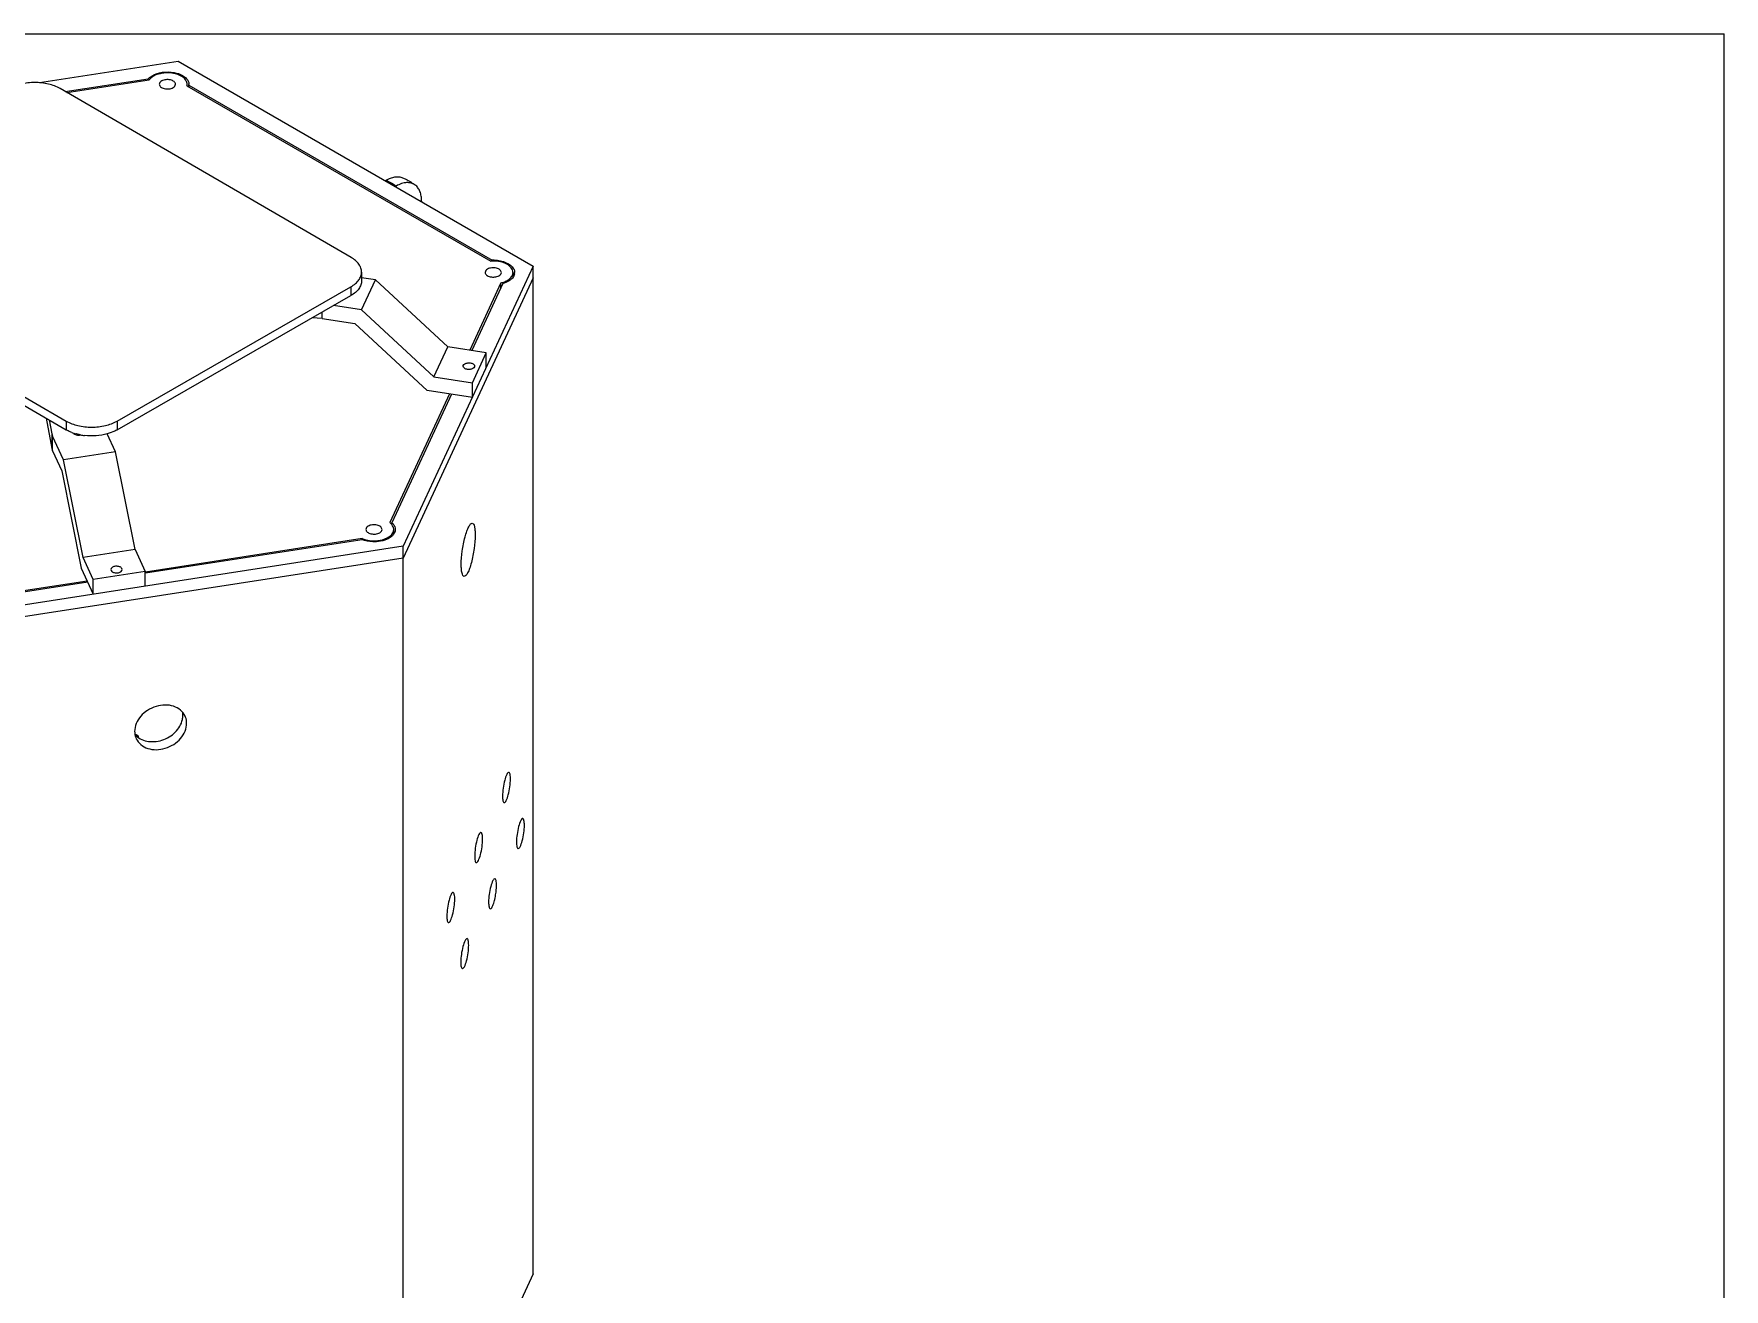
# Model space of a CAD drawing. Header units: millimetres. Extents: x 0 to 1189, y 0 to 841.
# Drawn here: x 717.8 to 1189, y 491 to 841 of the extents above; entities that cross this region are included whole.
import ezdxf

# ---------------------------------------------------------------- set-up
doc = ezdxf.new("R2010")
doc.units = ezdxf.units.MM
doc.header["$LTSCALE"] = 65.395
doc.layers.get('0').update_dxf_attribs({"linetype": 'CONTINUOUS'})
doc.layers.add('AXIS', color=7, linetype='CONTINUOUS')
doc.layers.add('SURFACES', color=7, linetype='CONTINUOUS')

msp = doc.modelspace()

# ---------------------------------------------------------------- linework, layer by layer
at = {"color": 7, "linetype": 'Continuous'}
for p, q in [((0, 841), (1189, 841)), ((1189, 0), (1189, 841)), ((806.24, 778.66), (725.13, 825.72)), ((726.54, 824.91), (749.7, 828.49)), ((749.7, 828.17), (749.7, 828.49)), ((761.04, 826.9), (761.03, 826.71)), ((761.03, 826.22), (761.03, 826.71)), ((761.03, 826.71), (845.54, 777.92)), ((815.71, 800.04), (815.98, 800.2)), ((818.54, 798.41), (818.81, 798.56)), ((825.88, 794.35), (825.88, 794.17)), ((645.73, 780.12), (726.84, 733.05)), ((645.73, 777.67), (726.84, 730.6)), ((845.54, 777.63), (845.54, 777.92)), ((809.15, 774.58), (809.15, 772.14)), ((740.98, 733.03), (806.2, 770.49)), ((848.54, 771.37), (839.88, 752.71)), ((740.98, 730.58), (806.2, 768.04)), ((798.16, 761.63), (795.35, 761.81)), ((834.23, 740.54), (817.6, 704.71)), ((721.2, 733.88), (722.79, 725.42)), ((722.06, 733.37), (722.79, 729.5)), ((726.09, 722.2), (723.01, 728.85)), ((740.58, 724.44), (738.25, 729.47)), ((723.01, 724.77), (725.59, 719.19)), ((817.6, 704.17), (817.6, 704.71)), ((809.28, 699.94), (748.94, 690.61)), ((734.37, 688.85), (731.51, 695.02)), ((746, 697.26), (748.86, 691.09)), ((732.82, 688.11), (693.91, 682.09)), ((731.01, 692.02), (734.37, 684.77))]:
    msp.add_line(p, q, dxfattribs=at)
at = {"color": 9, "linetype": 'Continuous'}
for p, q in [((806.2, 770.49), (806.2, 768.04)), ((726.84, 733.05), (726.84, 730.6)), ((740.98, 733.03), (740.98, 730.58)), ((723.01, 724.77), (723.01, 728.85))]:
    msp.add_line(p, q, dxfattribs=at)
at = {"color": 7, "linetype": 'Continuous'}
for centre, radius, start, end in [((759.02, 826.9), 2.01, 1.613, 4.6851), ((759.04, 826.9), 2, 359.9259, 1.6107), ((845.83, 767.58), 10.35, 88.196, 91.602), ((849.8, 774.46), 2.03, 350.5851, 359.9268), ((849.83, 774.46), 2.01, 359.9553, 1.8893), ((732.91, 741.62), 12.59, 248.808, 251.0833), ((729.36, 730.01), 0.612, 204.9266, 209.1427), ((733.21, 742.5), 13.52, 251.0897, 254.0322), ((733.73, 744.56), 15.65, 258.8204, 259.4088), ((733.78, 744.87), 15.96, 259.4123, 261.123), ((733.85, 745.3), 16.4, 261.124, 263.3666), ((746.5, 644.88), 0.507, 347.7382, 0.0539)]:
    msp.add_arc(centre, radius, start, end, dxfattribs=at)
for points, knots in [([(750.76, 829.33), (751.62, 829.84), (753.69, 830.44), (755.82, 830.4), (756.9, 830.2)], [0, 0, 0, 0, 0.47795, 1, 1, 1, 1]), ([(756.9, 830.2), (757.7, 830.05), (759.12, 829.6), (760.33, 828.64), (760.68, 828.08)], [0, 0, 0, 0, 0.554672, 1, 1, 1, 1]), ([(718.07, 827.43), (716.78, 827.43), (714.33, 827.17), (711.99, 826.32), (710.99, 825.74)], [0, 0, 0, 0, 0.525401, 1, 1, 1, 1]), ([(725.13, 825.72), (724.13, 826.31), (721.8, 827.15), (719.35, 827.42), (718.07, 827.43)], [0, 0, 0, 0, 0.474274, 1, 1, 1, 1]), ([(750.01, 828.79), (750.06, 828.84), (750.3, 829.04), (750.56, 829.21), (750.76, 829.33)], [0, 0, 0, 0, 0.239809, 1, 1, 1, 1]), ([(753.43, 827.85), (753.24, 827.74), (752.92, 827.5), (752.77, 827.11), (752.77, 826.93)], [0, 0, 0, 0, 0.550751, 1, 1, 1, 1]), ([(752.77, 826.93), (752.77, 826.66), (753.05, 826.23), (753.6, 825.9), (754.38, 825.64), (755.43, 825.59), (756.26, 825.81), (756.61, 826.02)], [0, 0, 0, 0, 0.183291, 0.301475, 0.436206, 0.728901, 1, 1, 1, 1]), ([(757.27, 826.93), (757.27, 827.21), (756.99, 827.64), (756.43, 827.97), (755.66, 828.23), (754.61, 828.28), (753.78, 828.05), (753.43, 827.85)], [0, 0, 0, 0, 0.183291, 0.301475, 0.436206, 0.728901, 1, 1, 1, 1]), ([(756.61, 826.02), (756.8, 826.12), (757.11, 826.37), (757.27, 826.76), (757.27, 826.93)], [0, 0, 0, 0, 0.550751, 1, 1, 1, 1]), ([(760.68, 828.08), (760.73, 828), (760.91, 827.69), (761.01, 827.33), (761.03, 827.07)], [0, 0, 0, 0, 0.261807, 1, 1, 1, 1]), ([(815.98, 800.2), (816.38, 800.43), (817.18, 800.81), (818.39, 801.14), (819.55, 801.19), (820.27, 801.01), (820.59, 800.87)], [0, 0, 0, 0, 0.287206, 0.546835, 0.78191, 1, 1, 1, 1]), ([(824.11, 798.84), (823.95, 798.96), (823.59, 799.18), (822.8, 799.48), (821.66, 799.58), (820.22, 799.28), (819.28, 798.84), (818.81, 798.56)], [0, 0, 0, 0, 0.109148, 0.219205, 0.450333, 0.708485, 1, 1, 1, 1]), ([(820.59, 800.87), (820.9, 800.74), (822.13, 800.17), (823.29, 799.45), (824.11, 798.84)], [0, 0, 0, 0, 0.249062, 1, 1, 1, 1]), ([(825.88, 794.35), (825.88, 794.83), (825.82, 795.74), (825.49, 797.01), (824.93, 798.08), (824.4, 798.63), (824.11, 798.84)], [0, 0, 0, 0, 0.287276, 0.547231, 0.782286, 1, 1, 1, 1]), ([(809.15, 774.58), (809.15, 774.96), (809.01, 775.76), (808.41, 776.86), (807.47, 777.86), (806.68, 778.4), (806.24, 778.66)], [0, 0, 0, 0, 0.217912, 0.45115, 0.710347, 1, 1, 1, 1]), ([(846.16, 777.92), (847.3, 777.88), (849.31, 777.52), (851.12, 776.29), (851.55, 775.51)], [0, 0, 0, 0, 0.563324, 1, 1, 1, 1]), ([(806.2, 770.49), (806.65, 770.75), (807.45, 771.29), (808.4, 772.3), (809.01, 773.41), (809.15, 774.2), (809.15, 774.58)], [0, 0, 0, 0, 0.289946, 0.549249, 0.782369, 1, 1, 1, 1]), ([(844.28, 775.4), (844.09, 775.29), (843.77, 775.05), (843.62, 774.66), (843.62, 774.48)], [0, 0, 0, 0, 0.550751, 1, 1, 1, 1]), ([(843.62, 774.48), (843.62, 774.21), (843.9, 773.78), (844.45, 773.45), (845.23, 773.19), (846.28, 773.14), (847.11, 773.36), (847.46, 773.56)], [0, 0, 0, 0, 0.183291, 0.301475, 0.436206, 0.728901, 1, 1, 1, 1]), ([(848.12, 774.48), (848.12, 774.75), (847.84, 775.19), (847.28, 775.51), (846.51, 775.78), (845.46, 775.83), (844.62, 775.6), (844.28, 775.4)], [0, 0, 0, 0, 0.183291, 0.301475, 0.436206, 0.728901, 1, 1, 1, 1]), ([(847.46, 773.56), (847.64, 773.67), (847.96, 773.92), (848.12, 774.31), (848.12, 774.48)], [0, 0, 0, 0, 0.550751, 1, 1, 1, 1]), ([(851.57, 773.45), (851.51, 773.34), (851.24, 772.9), (850.86, 772.54), (850.54, 772.31)], [0, 0, 0, 0, 0.231593, 1, 1, 1, 1]), ([(851.55, 775.51), (851.59, 775.43), (851.74, 775.12), (851.82, 774.78), (851.83, 774.53)], [0, 0, 0, 0, 0.260148, 1, 1, 1, 1]), ([(809.15, 772.14), (809.15, 771.75), (809.01, 770.96), (808.4, 769.85), (807.45, 768.84), (806.65, 768.3), (806.2, 768.04)], [0, 0, 0, 0, 0.217631, 0.450751, 0.710054, 1, 1, 1, 1]), ([(850.54, 772.31), (850.4, 772.21), (849.78, 771.81), (849.08, 771.53), (848.54, 771.37)], [0, 0, 0, 0, 0.231925, 1, 1, 1, 1]), ([(726.84, 733.05), (727.84, 732.47), (730.18, 731.62), (733.91, 731.21), (737.64, 731.61), (739.98, 732.45), (740.98, 733.03)], [0, 0, 0, 0, 0.236985, 0.499679, 0.762548, 1, 1, 1, 1]), ([(728.35, 729.88), (728.22, 729.93), (727.7, 730.14), (727.2, 730.39), (726.84, 730.6)], [0, 0, 0, 0, 0.258345, 1, 1, 1, 1]), ([(740.98, 730.58), (740.78, 730.46), (739.91, 730), (738.98, 729.67), (738.25, 729.47)], [0, 0, 0, 0, 0.237023, 1, 1, 1, 1]), ([(728.82, 729.71), (728.98, 729.43), (729.72, 729.07), (730.46, 729.08), (730.85, 729.18)], [0, 0, 0, 0, 0.442323, 1, 1, 1, 1]), ([(730.69, 729.21), (730.59, 729.23), (730.18, 729.31), (729.78, 729.42), (729.49, 729.5)], [0, 0, 0, 0, 0.253189, 1, 1, 1, 1]), ([(738.25, 729.47), (737.25, 729.19), (735.15, 728.84), (733.02, 728.89), (731.96, 729.01)], [0, 0, 0, 0, 0.493331, 1, 1, 1, 1]), ([(811.02, 703.75), (810.84, 703.64), (810.52, 703.4), (810.36, 703.01), (810.36, 702.83)], [0, 0, 0, 0, 0.550751, 1, 1, 1, 1]), ([(810.36, 702.83), (810.36, 702.56), (810.64, 702.13), (811.2, 701.8), (811.97, 701.54), (813.02, 701.49), (813.86, 701.71), (814.2, 701.92)], [0, 0, 0, 0, 0.183291, 0.301475, 0.436206, 0.728901, 1, 1, 1, 1]), ([(814.86, 702.83), (814.86, 703.11), (814.58, 703.54), (814.03, 703.87), (813.25, 704.13), (812.2, 704.18), (811.37, 703.95), (811.02, 703.75)], [0, 0, 0, 0, 0.183291, 0.301475, 0.436206, 0.728901, 1, 1, 1, 1]), ([(814.2, 701.92), (814.39, 702.02), (814.71, 702.27), (814.86, 702.66), (814.86, 702.83)], [0, 0, 0, 0, 0.550751, 1, 1, 1, 1]), ([(817.6, 704.71), (817.68, 704.64), (817.97, 704.36), (818.22, 704.03), (818.34, 703.76)], [0, 0, 0, 0, 0.266128, 1, 1, 1, 1]), ([(818.34, 703.76), (818.38, 703.69), (818.5, 703.4), (818.56, 703.08), (818.56, 702.84)], [0, 0, 0, 0, 0.25835, 1, 1, 1, 1]), ([(813.31, 699.4), (812.96, 699.38), (811.6, 699.35), (810.22, 699.58), (809.28, 699.94)], [0, 0, 0, 0, 0.258083, 1, 1, 1, 1]), ([(817.38, 700.78), (816.85, 700.36), (815.52, 699.72), (814.09, 699.46), (813.31, 699.4)], [0, 0, 0, 0, 0.464888, 1, 1, 1, 1]), ([(818.23, 701.7), (818.18, 701.62), (817.94, 701.27), (817.63, 700.97), (817.38, 700.78)], [0, 0, 0, 0, 0.2347, 1, 1, 1, 1]), ([(739.71, 692.3), (739.64, 692.26), (739.41, 692.1), (739.24, 691.84), (739.24, 691.64)], [0, 0, 0, 0, 0.29449, 1, 1, 1, 1]), ([(739.24, 691.64), (739.24, 691.45), (739.53, 691.01), (740.26, 690.74), (741.13, 690.68), (741.72, 690.85), (741.97, 690.99)], [0, 0, 0, 0, 0.183509, 0.435119, 0.728337, 1, 1, 1, 1]), ([(742.44, 691.64), (742.44, 691.83), (742.15, 692.27), (741.42, 692.55), (740.55, 692.6), (739.96, 692.44), (739.71, 692.3)], [0, 0, 0, 0, 0.183509, 0.435119, 0.728337, 1, 1, 1, 1]), ([(741.97, 690.99), (742.04, 691.03), (742.27, 691.18), (742.44, 691.45), (742.44, 691.64)], [0, 0, 0, 0, 0.29449, 1, 1, 1, 1]), ([(747, 644.88), (747, 644.98), (746.94, 645.18), (746.71, 645.42), (746.37, 645.61), (746.11, 645.68), (745.97, 645.71)], [0, 0, 0, 0, 0.195567, 0.422571, 0.692739, 1, 1, 1, 1])]:
    msp.add_open_spline(points, degree=3, knots=knots, dxfattribs=at)
for points in [[(749.7, 828.49), (749.8, 828.6), (749.9, 828.7), (750.01, 828.79)], [(851.8, 774.13), (851.77, 773.89), (851.68, 773.66), (851.57, 773.45)], [(722.79, 729.5), (722.84, 729.28), (722.91, 729.06), (723.01, 728.85)], [(722.79, 725.42), (722.84, 725.2), (722.91, 724.98), (723.01, 724.77)], [(818.51, 702.38), (818.45, 702.14), (818.35, 701.91), (818.23, 701.7)], [(818.56, 702.84), (818.56, 702.69), (818.54, 702.53), (818.51, 702.38)]]:
    msp.add_open_spline(points, degree=3, dxfattribs=at)
at = {"color": 9, "linetype": 'Continuous'}
msp.add_open_spline([(815.98, 800.2), (816.22, 800.09), (817.2, 799.62), (818.14, 799.04), (818.81, 798.56)], degree=3, knots=[0, 0, 0, 0, 0.239326, 1, 1, 1, 1], dxfattribs=at)
at = {"layer": 'AXIS', "color": 7, "linetype": 'Continuous'}
for p, q in [((727.03, 824.62), (749.95, 828.17)), ((760.48, 826.54), (845.19, 777.63)), ((851.37, 773.12), (851.37, 774.48)), ((848.01, 771.56), (839.3, 752.8)), ((848.01, 770.22), (848.01, 771.37)), ((833.65, 740.63), (817, 704.75)), ((818.11, 701.54), (818.11, 702.83)), ((809.3, 700.3), (748.88, 690.96)), ((809.3, 699.94), (809.3, 700.3)), ((732.66, 688.45), (693.58, 682.4))]:
    msp.add_line(p, q, dxfattribs=at)
for centre, radius, start, end in [((758.66, 826.93), 1.86, 347.7933, 358.4183), ((758.65, 826.93), 1.87, 359.861, 8.8287), ((758.67, 826.93), 1.84, 358.4499, 359.8362), ((849.51, 774.48), 1.85, 359.9666, 10.1143), ((846.73, 777.57), 6.13, 292.0404, 296.6794), ((816.26, 702.83), 1.86, 0.0206, 11.5115), ((811.96, 706.42), 6.68, 246.4585, 250.9972), ((812.26, 707.27), 7.57, 250.9773, 255.0436), ((812.61, 709.09), 9.43, 262.5673, 276.7173), ((754.43, 651.03), 4.92, 6.6769, 9.9498), ((754.32, 651.01), 5.04, 359.9862, 6.6614)]:
    msp.add_arc(centre, radius, start, end, dxfattribs=at)
for points, knots in [([(757.27, 829.83), (755.89, 830.19), (753.72, 830.21), (751.24, 829.35), (750.27, 828.6), (749.95, 828.17)], [0, 0, 0, 0, 0.545302, 0.794613, 1, 1, 1, 1]), ([(760.07, 828.19), (759.93, 828.38), (759.16, 829.17), (758.1, 829.62), (757.27, 829.83)], [0, 0, 0, 0, 0.216559, 1, 1, 1, 1]), ([(760.5, 827.22), (760.48, 827.3), (760.4, 827.65), (760.23, 827.97), (760.07, 828.19)], [0, 0, 0, 0, 0.239775, 1, 1, 1, 1]), ([(851.34, 774.81), (851.16, 775.78), (849.6, 777.02), (847.33, 777.62), (845.91, 777.69), (845.19, 777.63)], [0, 0, 0, 0, 0.415273, 0.696984, 1, 1, 1, 1]), ([(849.48, 772.09), (849.66, 772.18), (850.28, 772.53), (850.83, 773.04), (851.08, 773.48)], [0, 0, 0, 0, 0.279653, 1, 1, 1, 1]), ([(851.08, 773.48), (851.13, 773.56), (851.29, 773.87), (851.37, 774.22), (851.37, 774.48)], [0, 0, 0, 0, 0.261383, 1, 1, 1, 1]), ([(817.86, 701.87), (817.9, 701.95), (818.04, 702.25), (818.11, 702.59), (818.11, 702.83)], [0, 0, 0, 0, 0.260436, 1, 1, 1, 1]), ([(836.94, 692.98), (836.94, 694.25), (837.17, 696.86), (837.76, 700), (838.44, 702.25), (838.89, 703.36), (839.27, 704.02), (839.55, 704.39), (839.85, 704.6), (840.02, 704.57)], [0, 0, 0, 0, 0.310808, 0.635531, 0.774092, 0.883589, 0.925413, 0.958197, 1, 1, 1, 1]), ([(840.02, 704.57), (840.16, 704.55), (840.46, 704.24), (840.65, 703.56), (840.8, 702.56), (840.82, 701.78), (840.82, 701.34)], [0, 0, 0, 0, 0.122261, 0.324572, 0.620348, 1, 1, 1, 1]), ([(813.72, 699.72), (814.6, 699.83), (816.17, 700.22), (817.52, 701.26), (817.86, 701.87)], [0, 0, 0, 0, 0.561062, 1, 1, 1, 1]), ([(840.82, 701.34), (840.82, 700.06), (840.59, 697.45), (840, 694.32), (839.31, 692.06), (838.87, 690.96), (838.48, 690.3), (838.2, 689.93), (837.9, 689.72), (837.73, 689.75)], [0, 0, 0, 0, 0.310808, 0.635531, 0.774092, 0.883589, 0.925413, 0.958197, 1, 1, 1, 1]), ([(837.73, 689.75), (837.59, 689.77), (837.3, 690.07), (837.11, 690.76), (836.96, 691.76), (836.94, 692.54), (836.94, 692.98)], [0, 0, 0, 0, 0.122261, 0.324572, 0.620348, 1, 1, 1, 1]), ([(759.95, 650.82), (759.66, 651.45), (758.75, 652.61), (756.74, 653.68), (754.34, 654.01), (751.83, 653.6), (749.47, 652.51), (747.53, 650.86), (746.24, 648.82), (745.9, 647.28), (745.9, 646.54)], [0, 0, 0, 0, 0.109285, 0.225529, 0.351668, 0.485916, 0.623243, 0.757523, 0.883699, 1, 1, 1, 1]), ([(760.39, 648.78), (760.39, 648.96), (760.35, 649.66), (760.17, 650.35), (759.95, 650.82)], [0, 0, 0, 0, 0.254109, 1, 1, 1, 1]), ([(745.9, 646.54), (745.9, 646.36), (745.94, 645.67), (746.12, 644.97), (746.34, 644.5)], [0, 0, 0, 0, 0.254109, 1, 1, 1, 1]), ([(746.02, 645.64), (746.41, 645.18), (747.42, 644.38), (749.97, 643.48), (753.64, 643.8), (757.37, 646), (758.93, 648.52), (759.22, 649.83)], [0, 0, 0, 0, 0.111117, 0.229856, 0.488003, 0.755335, 1, 1, 1, 1]), ([(746.34, 644.5), (746.63, 643.88), (747.54, 642.71), (749.55, 641.65), (751.95, 641.31), (754.47, 641.72), (756.82, 642.81), (758.76, 644.47), (760.06, 646.51), (760.39, 648.05), (760.39, 648.78)], [0, 0, 0, 0, 0.109285, 0.225529, 0.351668, 0.485916, 0.623243, 0.757523, 0.883699, 1, 1, 1, 1]), ([(850.2, 635.08), (850.11, 635.1), (849.85, 634.92), (849.45, 634.19), (848.97, 632.74), (848.59, 630.72), (848.45, 629.24), (848.45, 628.51)], [0, 0, 0, 0, 0.041763, 0.11613, 0.363934, 0.688881, 1, 1, 1, 1]), ([(848.9, 626.68), (849, 626.67), (849.26, 626.85), (849.66, 627.57), (850.14, 629.03), (850.52, 631.05), (850.65, 632.53), (850.65, 633.25)], [0, 0, 0, 0, 0.041763, 0.11613, 0.363934, 0.688881, 1, 1, 1, 1]), ([(850.65, 633.25), (850.65, 633.69), (850.63, 634.27), (850.45, 634.9), (850.28, 635.07), (850.2, 635.08)], [0, 0, 0, 0, 0.674913, 0.87755, 1, 1, 1, 1]), ([(848.45, 628.51), (848.45, 628.07), (848.48, 627.49), (848.66, 626.87), (848.83, 626.7), (848.9, 626.68)], [0, 0, 0, 0, 0.674913, 0.87755, 1, 1, 1, 1]), ([(854.09, 622.23), (853.99, 622.25), (853.73, 622.07), (853.33, 621.34), (852.85, 619.89), (852.47, 617.87), (852.34, 616.39), (852.34, 615.66)], [0, 0, 0, 0, 0.041763, 0.11613, 0.363934, 0.688881, 1, 1, 1, 1]), ([(854.54, 620.4), (854.54, 620.84), (854.51, 621.42), (854.33, 622.05), (854.17, 622.22), (854.09, 622.23)], [0, 0, 0, 0, 0.674913, 0.87755, 1, 1, 1, 1]), ([(842.44, 618.35), (842.34, 618.37), (842.08, 618.19), (841.68, 617.46), (841.2, 616.01), (840.82, 613.99), (840.69, 612.51), (840.69, 611.78)], [0, 0, 0, 0, 0.041763, 0.11613, 0.363934, 0.688881, 1, 1, 1, 1]), ([(842.89, 616.52), (842.89, 616.96), (842.86, 617.54), (842.69, 618.17), (842.52, 618.34), (842.44, 618.35)], [0, 0, 0, 0, 0.674913, 0.87755, 1, 1, 1, 1]), ([(852.79, 613.83), (852.88, 613.82), (853.14, 614), (853.55, 614.72), (854.02, 616.18), (854.41, 618.2), (854.54, 619.68), (854.54, 620.4)], [0, 0, 0, 0, 0.041763, 0.11613, 0.363934, 0.688881, 1, 1, 1, 1]), ([(841.14, 609.95), (841.24, 609.94), (841.5, 610.12), (841.9, 610.84), (842.38, 612.3), (842.76, 614.32), (842.89, 615.8), (842.89, 616.52)], [0, 0, 0, 0, 0.041763, 0.11613, 0.363934, 0.688881, 1, 1, 1, 1]), ([(852.34, 615.66), (852.34, 615.22), (852.37, 614.64), (852.54, 614.02), (852.71, 613.85), (852.79, 613.83)], [0, 0, 0, 0, 0.674913, 0.87755, 1, 1, 1, 1]), ([(840.69, 611.78), (840.69, 611.34), (840.72, 610.76), (840.89, 610.14), (841.06, 609.97), (841.14, 609.95)], [0, 0, 0, 0, 0.674913, 0.87755, 1, 1, 1, 1]), ([(846.32, 605.5), (846.23, 605.52), (845.97, 605.34), (845.56, 604.61), (845.08, 603.16), (844.7, 601.14), (844.57, 599.66), (844.57, 598.93)], [0, 0, 0, 0, 0.041763, 0.11613, 0.363934, 0.688881, 1, 1, 1, 1]), ([(846.77, 603.67), (846.77, 604.11), (846.74, 604.69), (846.57, 605.32), (846.4, 605.49), (846.32, 605.5)], [0, 0, 0, 0, 0.674913, 0.87755, 1, 1, 1, 1]), ([(846.59, 601.38), (846.62, 601.58), (846.72, 602.34), (846.77, 603.11), (846.77, 603.67)], [0, 0, 0, 0, 0.265975, 1, 1, 1, 1]), ([(834.68, 601.62), (834.58, 601.64), (834.32, 601.46), (833.92, 600.73), (833.44, 599.28), (833.06, 597.26), (832.93, 595.78), (832.93, 595.05)], [0, 0, 0, 0, 0.041763, 0.11613, 0.363934, 0.688881, 1, 1, 1, 1]), ([(833.38, 593.22), (833.47, 593.21), (833.73, 593.39), (834.13, 594.11), (834.61, 595.57), (834.99, 597.59), (835.13, 599.07), (835.13, 599.79)], [0, 0, 0, 0, 0.041763, 0.11613, 0.363934, 0.688881, 1, 1, 1, 1]), ([(835.13, 599.79), (835.13, 600.23), (835.1, 600.81), (834.92, 601.44), (834.75, 601.61), (834.68, 601.62)], [0, 0, 0, 0, 0.674913, 0.87755, 1, 1, 1, 1]), ([(844.57, 598.93), (844.57, 598.49), (844.6, 597.91), (844.78, 597.29), (844.94, 597.12), (845.02, 597.1)], [0, 0, 0, 0, 0.674913, 0.87755, 1, 1, 1, 1]), ([(845.02, 597.1), (845.18, 597.08), (845.45, 597.39), (845.67, 597.81), (845.99, 598.59), (846.32, 599.78), (846.51, 600.82), (846.59, 601.38)], [0, 0, 0, 0, 0.105593, 0.201102, 0.324464, 0.637847, 1, 1, 1, 1]), ([(832.93, 595.05), (832.93, 594.61), (832.95, 594.03), (833.13, 593.41), (833.3, 593.23), (833.38, 593.22)], [0, 0, 0, 0, 0.674913, 0.87755, 1, 1, 1, 1]), ([(838.56, 588.77), (838.46, 588.79), (838.2, 588.61), (837.8, 587.88), (837.32, 586.43), (836.94, 584.41), (836.81, 582.93), (836.81, 582.2)], [0, 0, 0, 0, 0.041763, 0.11613, 0.363934, 0.688881, 1, 1, 1, 1]), ([(837.26, 580.37), (837.35, 580.36), (837.61, 580.54), (838.02, 581.26), (838.5, 582.72), (838.88, 584.74), (839.01, 586.22), (839.01, 586.94)], [0, 0, 0, 0, 0.041763, 0.11613, 0.363934, 0.688881, 1, 1, 1, 1]), ([(839.01, 586.94), (839.01, 587.38), (838.98, 587.96), (838.8, 588.59), (838.64, 588.76), (838.56, 588.77)], [0, 0, 0, 0, 0.674913, 0.87755, 1, 1, 1, 1]), ([(836.81, 582.2), (836.81, 581.76), (836.84, 581.18), (837.01, 580.56), (837.18, 580.39), (837.26, 580.37)], [0, 0, 0, 0, 0.674913, 0.87755, 1, 1, 1, 1])]:
    msp.add_open_spline(points, degree=3, knots=knots, dxfattribs=at)
for points in [[(848.01, 771.56), (848.35, 771.64), (848.7, 771.75), (849.03, 771.89)], [(817.33, 704.47), (817.23, 704.57), (817.12, 704.66), (817, 704.75)], [(817.6, 704.17), (817.52, 704.27), (817.43, 704.37), (817.33, 704.47)], [(817.98, 703.54), (817.89, 703.76), (817.76, 703.98), (817.6, 704.17)], [(818.08, 703.2), (818.05, 703.32), (818.02, 703.43), (817.98, 703.54)], [(810.3, 699.95), (810.66, 699.86), (811.03, 699.79), (811.39, 699.74)], [(759.22, 649.83), (759.31, 650.22), (759.35, 650.62), (759.35, 651.01)]]:
    msp.add_open_spline(points, degree=3, dxfattribs=at)
at = {"layer": 'SURFACES', "color": 7, "linetype": 'Continuous'}
for p, q in [((719.33, 827.38), (758, 833.36)), ((758, 833.36), (857, 776.2)), ((813.01, 772.38), (809.15, 772.98)), ((857, 776.2), (820.76, 698.13)), ((857, 772.94), (820.76, 694.86)), ((857, 495.33), (857, 776.2)), ((809.13, 764.02), (813.01, 772.38)), ((833.22, 753.74), (813.01, 772.38)), ((798.16, 761.63), (798.16, 763.42)), ((809.13, 764.02), (801.3, 765.23)), ((829.33, 745.38), (809.13, 764.02)), ((798.16, 761.63), (807.27, 760.22)), ((807.27, 760.22), (827.47, 741.58)), ((829.33, 745.38), (833.22, 753.74)), ((843.91, 752.09), (833.22, 753.74)), ((840.03, 743.72), (843.91, 752.09)), ((843.91, 748.01), (843.91, 752.09)), ((829.33, 745.38), (840.03, 743.72)), ((840.03, 739.64), (827.47, 741.58)), ((840.03, 739.64), (840.03, 743.72)), ((740.58, 724.44), (726.09, 722.2)), ((731.51, 695.02), (726.09, 722.2)), ((746, 697.26), (740.58, 724.44)), ((725.59, 719.19), (731.01, 692.02)), ((820.76, 698.13), (685.53, 677.21)), ((820.76, 417.25), (820.76, 698.13)), ((820.76, 694.86), (685.53, 673.94)), ((746, 697.26), (731.51, 695.02)), ((748.86, 691.09), (734.37, 688.85)), ((734.37, 684.77), (734.37, 688.85)), ((748.86, 687.01), (748.86, 691.09)), ((857, 495.33), (820.76, 417.25))]:
    msp.add_line(p, q, dxfattribs=at)
at = {"layer": 'SURFACES', "color": 9, "linetype": 'Continuous'}
msp.add_line((722.79, 729.5), (722.79, 725.42), dxfattribs=at)
at = {"layer": 'SURFACES', "color": 7, "linetype": 'Continuous'}
for points, knots in [([(837.94, 749.01), (838.19, 749.15), (838.78, 749.31), (839.65, 749.26), (840.38, 748.98), (840.67, 748.55), (840.67, 748.35)], [0, 0, 0, 0, 0.271655, 0.564873, 0.816487, 1, 1, 1, 1]), ([(837.47, 748.36), (837.47, 748.42), (837.52, 748.69), (837.75, 748.9), (837.94, 749.01)], [0, 0, 0, 0, 0.220867, 1, 1, 1, 1]), ([(840.2, 747.7), (839.95, 747.56), (839.36, 747.4), (838.49, 747.45), (837.76, 747.72), (837.47, 748.16), (837.47, 748.36)], [0, 0, 0, 0, 0.271655, 0.564873, 0.816487, 1, 1, 1, 1]), ([(840.67, 748.35), (840.67, 748.29), (840.62, 748.01), (840.39, 747.81), (840.2, 747.7)], [0, 0, 0, 0, 0.220867, 1, 1, 1, 1])]:
    msp.add_open_spline(points, degree=3, knots=knots, dxfattribs=at)

doc.saveas('drawing.dxf')
